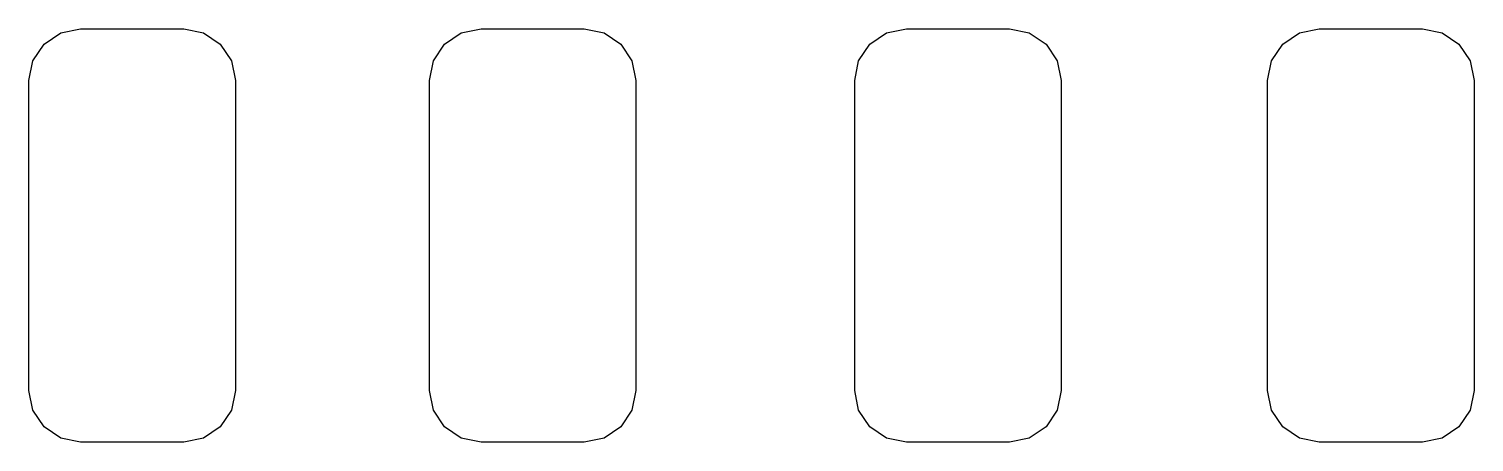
# Model space of a CAD drawing. Extents: x 45.9 to 136.6, y -83.5 to -26.6.
# Drawn here: x 88.11 to 95.11, y -30.25 to -28.25 of the extents above; entities that cross this region are included whole.
import ezdxf

# ---------------------------------------------------------------- set-up
doc = ezdxf.new("R2010")
doc.units = 0
doc.layers.add('BLACK', color=7, linetype='CONTINUOUS')

msp = doc.modelspace()

# ---------------------------------------------------------------- linework, layer by layer
at = {"layer": 'BLACK', "linetype": 'CONTINUOUS'}
for p, q in [((88.183223, -28.323223), (88.264329, -28.26903)), ((88.264329, -28.26903), (88.36, -28.25)), ((88.36, -28.25), (88.86, -28.25)), ((88.86, -28.25), (88.955671, -28.26903)), ((88.955671, -28.26903), (89.036777, -28.323223)), ((90.123223, -28.323223), (90.204329, -28.26903)), ((90.204329, -28.26903), (90.3, -28.25)), ((90.3, -28.25), (90.8, -28.25)), ((90.8, -28.25), (90.895671, -28.26903)), ((90.895671, -28.26903), (90.976777, -28.323223)), ((92.183223, -28.323223), (92.264329, -28.26903)), ((92.264329, -28.26903), (92.36, -28.25)), ((92.36, -28.25), (92.86, -28.25)), ((92.86, -28.25), (92.955671, -28.26903)), ((92.955671, -28.26903), (93.036777, -28.323223)), ((94.183223, -28.323223), (94.264329, -28.26903)), ((94.264329, -28.26903), (94.36, -28.25)), ((94.36, -28.25), (94.86, -28.25)), ((94.86, -28.25), (94.955671, -28.26903)), ((94.955671, -28.26903), (95.036777, -28.323223)), ((88.12903, -28.404329), (88.183223, -28.323223)), ((89.036777, -28.323223), (89.09097, -28.404329)), ((90.06903, -28.404329), (90.123223, -28.323223)), ((90.976777, -28.323223), (91.03097, -28.404329)), ((92.12903, -28.404329), (92.183223, -28.323223)), ((93.036777, -28.323223), (93.09097, -28.404329)), ((94.12903, -28.404329), (94.183223, -28.323223)), ((95.036777, -28.323223), (95.09097, -28.404329)), ((88.11, -28.5), (88.12903, -28.404329)), ((89.09097, -28.404329), (89.11, -28.5)), ((90.05, -28.5), (90.06903, -28.404329)), ((91.03097, -28.404329), (91.05, -28.5)), ((92.11, -28.5), (92.12903, -28.404329)), ((93.09097, -28.404329), (93.11, -28.5)), ((94.11, -28.5), (94.12903, -28.404329)), ((95.09097, -28.404329), (95.11, -28.5)), ((88.11, -30), (88.11, -28.5)), ((89.11, -28.5), (89.11, -30)), ((90.05, -30), (90.05, -28.5)), ((91.05, -28.5), (91.05, -30)), ((92.11, -30), (92.11, -28.5)), ((93.11, -28.5), (93.11, -30)), ((94.11, -30), (94.11, -28.5)), ((95.11, -28.5), (95.11, -30)), ((88.12903, -30.095671), (88.11, -30)), ((89.11, -30), (89.09097, -30.095671)), ((90.06903, -30.095671), (90.05, -30)), ((91.05, -30), (91.03097, -30.095671)), ((92.12903, -30.095671), (92.11, -30)), ((93.11, -30), (93.09097, -30.095671)), ((94.12903, -30.095671), (94.11, -30)), ((95.11, -30), (95.09097, -30.095671)), ((88.183223, -30.176777), (88.12903, -30.095671)), ((89.09097, -30.095671), (89.036777, -30.176777)), ((90.123223, -30.176777), (90.06903, -30.095671)), ((91.03097, -30.095671), (90.976777, -30.176777)), ((92.183223, -30.176777), (92.12903, -30.095671)), ((93.09097, -30.095671), (93.036777, -30.176777)), ((94.183223, -30.176777), (94.12903, -30.095671)), ((95.09097, -30.095671), (95.036777, -30.176777)), ((88.264329, -30.23097), (88.183223, -30.176777)), ((88.36, -30.25), (88.264329, -30.23097)), ((88.955671, -30.23097), (88.86, -30.25)), ((89.036777, -30.176777), (88.955671, -30.23097)), ((90.204329, -30.23097), (90.123223, -30.176777)), ((90.3, -30.25), (90.204329, -30.23097)), ((90.895671, -30.23097), (90.8, -30.25)), ((90.976777, -30.176777), (90.895671, -30.23097)), ((92.264329, -30.23097), (92.183223, -30.176777)), ((92.36, -30.25), (92.264329, -30.23097)), ((92.955671, -30.23097), (92.86, -30.25)), ((93.036777, -30.176777), (92.955671, -30.23097)), ((94.264329, -30.23097), (94.183223, -30.176777)), ((94.36, -30.25), (94.264329, -30.23097)), ((94.955671, -30.23097), (94.86, -30.25)), ((95.036777, -30.176777), (94.955671, -30.23097)), ((88.86, -30.25), (88.36, -30.25)), ((90.8, -30.25), (90.3, -30.25)), ((92.86, -30.25), (92.36, -30.25)), ((94.86, -30.25), (94.36, -30.25))]:
    msp.add_line(p, q, dxfattribs=at)

doc.saveas('drawing.dxf')
